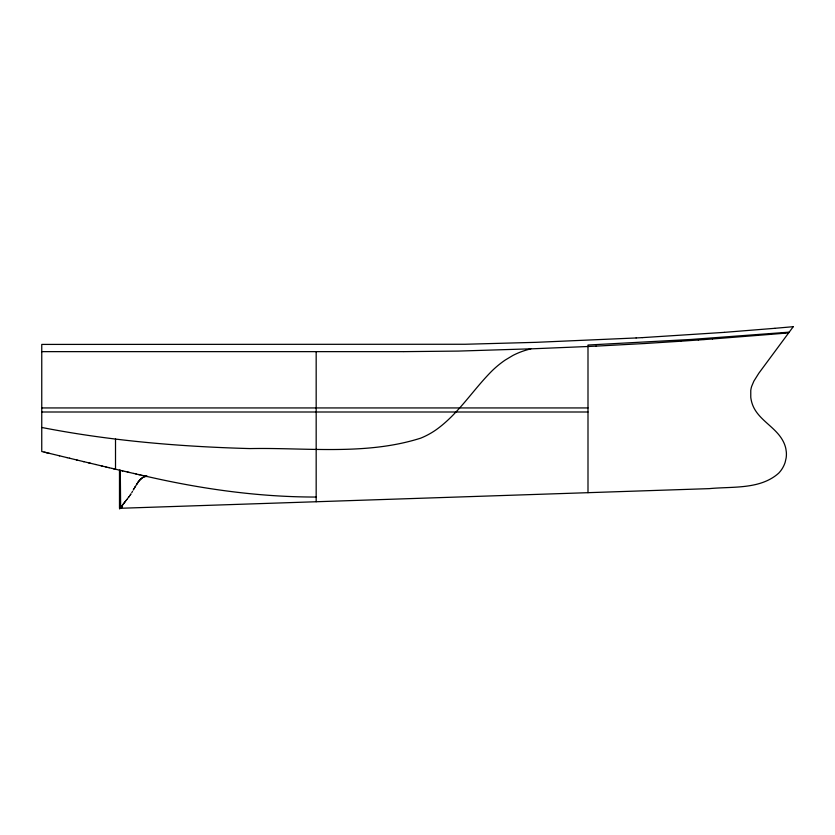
<?xml version="1.0" encoding="UTF-8"?>
<svg xmlns="http://www.w3.org/2000/svg" width="835" height="835" viewBox="0 0 835 835"><rect width="100%" height="100%" fill="white"/><g stroke="black" fill="none" stroke-linecap="round" stroke-linejoin="round"><path stroke-width="1.25" d="M44.224 452.1L41.75 451.516L41.76 344.417L465.189 344.26L536.331 342.319L636.103 337.956M133.235 490.082L133.934 488.819M133.913 488.861L138.286 481.785M134.644 487.546L135.103 486.742M132.535 491.335L131.69 492.775M121.513 506.772L123.225 504.225M136.606 484.237L136.961 483.695M122.056 505.916L122.474 505.3M130.865 494.07L130.239 494.988L130.782 494.195M129.905 495.468L129.634 495.833M123.225 504.225L124.916 501.971M123.319 504.089L123.872 503.338M793.25 326.694L758.817 373.245L753.869 381.146L751.636 386.428A24.559 24.559 0 0 0 750.769 390.436L750.769 397.303A33.087 33.087 0 0 0 751.938 402.929C756.938 419.65 775.538 426.33 783.209 441.371A28.411 28.411 0 0 1 785.881 448.906L786.319 451.975A26.094 26.094 0 0 1 786.142 457.966L785.171 462.235A28.306 28.306 0 0 1 783.564 466.222A27.639 27.639 0 0 1 778.658 473.205C760.038 489.78 732.316 486.367 709.322 488.632L119.489 508.306L119.489 470.147M129.133 496.501L127.64 498.464M128.882 496.846L128.548 497.295M124.206 502.889L124.634 502.326M138.37 481.68L139.32 480.49M124.906 501.981L125.417 501.313M125.49 501.219L126.043 500.509M127.244 498.986L126.795 499.549M126.001 500.572L126.857 499.476M139.403 480.386L141.178 478.612M41.75 427.468C110.377 440.859 180.266 446.683 250.093 448.583C306.685 447.466 365.928 455.639 420.819 438.114A78.939 78.939 0 0 0 435.505 430.213C458.352 414.17 472.923 389.757 492.514 370.385A98.092 98.092 0 0 1 505.144 360.104L513.034 355.376A76.987 76.987 0 0 1 530.956 348.853L587.976 346.504M793.114 326.704L774.953 328.301M774.859 328.312L724.436 332.351M789.179 332.153L691.088 339.459L587.997 345.032L587.997 492.681M770.183 334.397L712.464 338.958M770.705 334.355L784.806 333.207M785.119 333.186L788.428 332.914M712.38 338.968L704.02 339.584M724.394 332.361L642.24 337.632M703.915 339.594L698.31 340.002M698.196 340.002L680.88 341.212M680.755 341.223L644.985 343.498M644.923 343.509L596.075 346.128M642.198 337.632L636.124 337.956M596.044 346.128L589.322 346.442M588.362 346.483L589.124 346.452M530.851 348.821L458.332 351.086L403.973 351.639M316.173 497.044C259.09 497.096 202.227 489.122 146.657 476.388M41.75 351.639L403.649 351.639M41.75 407.939L587.997 407.939M41.75 411.999L455.67 411.999M455.962 411.999L587.976 411.999M146.803 476.42L144.831 475.971M143.129 475.595L144.893 475.992M141.679 475.261L143.307 475.626M139.831 474.844L141.814 475.292M138.506 474.541L140.05 474.896M138.84 474.614L135.855 473.936M133.684 473.435L136.199 474.009M133.892 473.487L129.289 472.422M128.214 472.182L129.467 472.464M127.264 471.963L128.517 472.245M124.958 471.42L127.369 471.984M122.588 470.867L125.073 471.451M122.004 470.731L122.766 470.909M120.094 470.293L122.202 470.783M120.146 470.303L114.218 468.915M113.737 468.8L114.332 468.936M111.974 468.383L113.957 468.852M112.13 468.425L109.03 467.694M107.851 467.412L109.135 467.715M105.794 466.922L108.028 467.454M102.423 466.118L106.087 466.995M101.296 465.857L102.569 466.16M44.151 452.079L45.612 452.434M101.4 465.878L95.555 464.479M45.278 452.351L46.102 452.549M90.337 463.227L95.607 464.49M88.593 462.809L90.504 463.268M45.8 452.476L46.854 452.737M83.469 461.578L89.084 462.934M46.593 452.674L47.386 452.862M76.549 459.918L83.98 461.703M47.094 452.789L48.712 453.175M69.472 458.206L77.102 460.054M66.957 457.601L69.816 458.29M48.576 453.144L49.776 453.436M59.222 455.733L67.197 457.653M49.578 453.395L59.577 455.816M120.282 470.335L120.657 508.275M316.173 351.639L316.173 501.752M115.512 439.064L115.512 469.218M147.075 476.169A9.477 9.122 41.9 0 0 140.729 479.238A29.162 27.858 12.3 0 0 137.097 483.768M147.106 476.482A6.701 6.45 44 0 0 145.572 476.493A6.878 6.628 44.6 0 0 144.862 476.618A9.519 9.164 44.8 0 0 141.219 478.653M121.774 507.649A36.604 8.903 -37.8 0 1 121.889 507.45M119.864 508.703A36.437 9.613 -35.7 0 1 119.937 508.525M119.655 508.828A36.604 9.655 -35.7 0 1 120.49 507.137M121.545 507.774A36.437 9.018 -37.4 0 1 122.505 506.26"/></g></svg>
